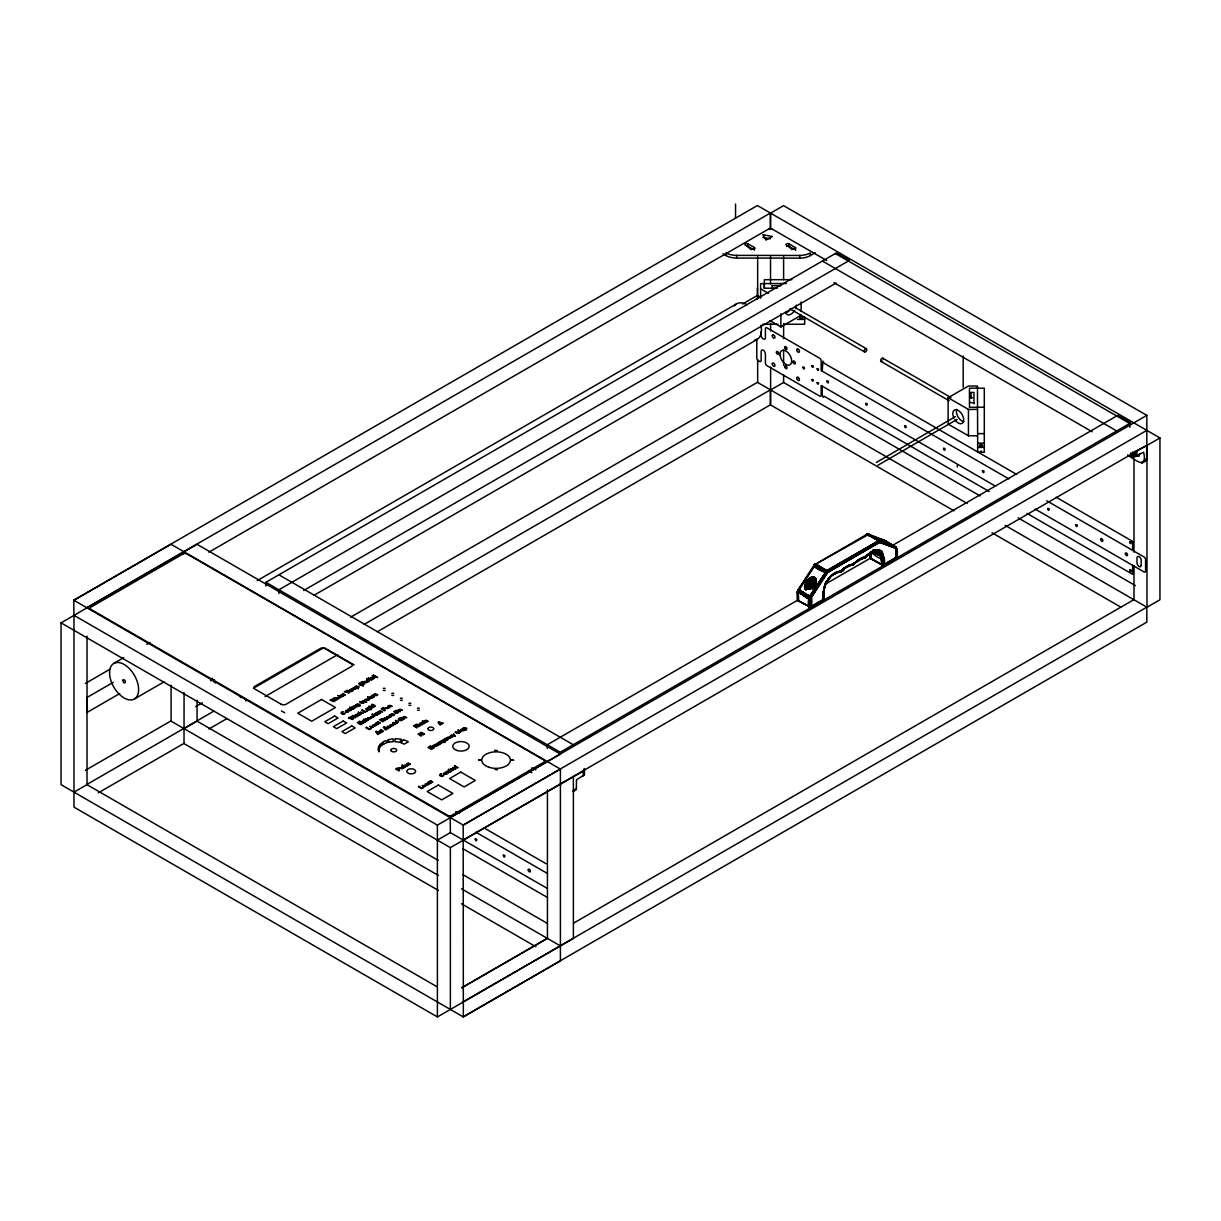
<?xml version="1.0" encoding="UTF-8"?>
<svg xmlns="http://www.w3.org/2000/svg" width="1221" height="1221" viewBox="0 0 1221 1221"><rect width="100%" height="100%" fill="white"/><g stroke="black" fill="none" stroke-linecap="round" stroke-linejoin="round"><path stroke-width="1.5" d="M827.899 572.252L879.456 542.536L879.151 541.178L867.49 534.233L866.208 535.149L867.505 534.096L868.925 534.279L814.086 565.094L798.381 589.346C809.386 600.763 820.161 600.335 797.801 590.643C800.228 608.897 795.955 600.121 798.565 589.514L815.964 564.163L826.938 570.497L827.899 572.252L811.538 596.993C813.461 614.468 805.082 606.013 809.828 595.863L826.419 570.756L879.044 540.506L895.39 546.749L896.397 548.122L896.428 557.417L882.859 565.338C879.715 562.957 884.141 547.405 873.58 550.976C868.879 553.372 881.669 546.291 882.524 552.96C885.103 561.202 884.172 567.368 881.593 564.865M805.417 589.667C800.594 580.647 819.077 569.627 816.025 584.432M896.092 547.359L884.752 540.628L883.577 541.498L888.69 543.574L878.082 538.354L896.26 547.985L896.245 557.722L895.695 546.916L879.288 541.422L827.563 571.169L810.713 596.413C808.989 598.824 807.295 607.646 810.637 607.28L823.717 599.297L809.935 607.188L808.928 606.822M823.748 599.374C820.375 597.191 830.387 565.949 823.427 592.246C824.236 598.595 822.389 600.579 823.336 599.923M876.113 549.999L880.692 553.342L881.852 564.972L883.653 564.636L883.104 565.415L870.634 558.745L870.222 552.625L866.238 555.967L873.961 550.595M1127.517 454.945C1136.278 460.76 1147.542 469.81 1143.604 452.258L1133.744 456.898L1130.631 456.15L1130.631 452.945M1142.703 462.652L1146.611 459.707L1146.717 445.665L1133.744 452.091L1133.744 456.898M810.423 607.371L797.817 600.366L797.634 591.193L797.969 600.701L810.729 607.219L809.172 607.249L810.973 606.593L809.279 607.295L809.477 597.115L826.938 570.497M805.539 589.117L805.539 584.111L805.707 588.797M825.564 583.669L823.442 592.796L824.526 585.622M805.463 588.995L805.417 585.027L805.509 589.346M805.768 588.553L805.784 583.18L806.074 589.957M815.994 584.584L816.025 579.944L815.994 583.562M797.725 600.228L797.634 591.193L797.725 600.228L810.393 607.295M870.252 557.783C874.221 562.042 867.353 554.578 871.626 558.882M875.304 549.877L881.486 554.41L882.371 565.338L896.29 557.402L896.504 548.504L896.245 557.722L882.691 565.399L870.329 558.028L870.634 558.745L870.329 552.503M798.015 590.476C798.595 586.431 798.427 603.296 797.725 600.35M806.089 588.415L806.15 582.234L806.471 589.606L806.959 580.738L807.493 589.01L806.959 580.738M823.87 590.369L823.213 599.847L823.87 590.369L823.87 592.261M896.382 557.448L895.939 547.191L883.302 540.277L895.695 546.916L895.878 558.058L895.069 558.043L896.535 556.944L896.26 547.985L889.865 544.474M798.076 600.64L797.71 591.071L809.691 598.427L809.477 607.325L810.729 607.219M815.811 584.767L815.903 579.151L815.918 584.142M870.68 557.142C871.214 561.66 870.42 555.112 870.405 558.394M797.649 592.078C800.732 592.231 809.096 602.396 811.202 597.695M815.506 585.042L815.674 578.449L815.689 583.562M797.908 599.404L797.923 594.429M866.162 556.44L857.981 560.103C854.273 563.858 850.625 566.681 852.701 564.133L851.586 565.033L854.868 562.942L853.586 564.163C844.764 566.742 835.469 572.97 851.586 565.033C856.608 563.751 859.126 556.517 865.552 557.142L867.337 555.25M815.124 584.569L815.323 577.838L815.353 584.783M896.397 548.122L895.893 548.763L895.527 546.901L880.158 540.888L878.54 541.147L826.815 571.062L810.271 596.123C806.058 604.181 811.477 615.14 811.034 598.183M814.575 585.866L814.85 577.35L814.941 586.111M812.545 588.568L812.194 576.77L811.797 588.446L811.4 576.984L811.034 588.385L810.591 577.335L810.271 588.4L809.782 577.808L809.508 588.461L809.004 578.403L808.043 588.812L807.569 579.883L807.493 589.01L812.545 588.568L812.957 576.709L813.232 588.751L813.659 576.785L814.438 587.515M797.923 591.254L797.695 600.03L798.168 590.598L809.279 597.695L798.152 591.3L814.285 565.827C815.353 559.584 824.129 574.984 827.869 571.962L879.166 542.338L895.68 548.183C897.954 549.511 898.183 556.852 895.451 557.738M823.58 599.633L823.626 598.336L823.626 599.358M896.122 557.661L896.473 548.321L896.458 557.127L895.069 558.043L896.183 557.768L896.504 548.504M848.732 565.506L853.281 564.697L854.868 562.942L851.342 565.079C852.502 564.789 861.599 559.31 868.299 554.319C872.771 551.541 866.071 555.57 868.314 554.655C868.177 552.243 878.464 549.709 873.58 550.976L870.222 552.625M823.946 590.705L823.656 592.643L824.358 586.98M823.778 592.475L823.946 590.537M813.751 565.598L815.491 564.01L814.346 565.002C812.743 564.621 824.572 568.192 827.273 572.466C825.655 573.626 809.844 566.285 814.941 564.514L867.093 534.218L866.406 534.554L868.39 534.157L884.279 540.293L896.382 548.351M826.999 572.786L811.355 597.344L798.397 589.743M822.206 395.116L823.244 397.222L824.282 396.321L989.178 491.529M838.186 571.581L835.256 573.031L841.315 571.138L847.191 566.162L854.868 563.095L853.403 564.651L854.7 563.263L851.999 564.728L854.349 563.202M870.588 551.694L870.756 558.409L870.68 551.739C892.52 571.703 881.455 539.789 869.245 553.754M854.7 563.263L853.082 564.835L854.868 563.095L852.701 564.133L853.433 564.377M862.881 557.875C857.646 559.905 866.086 558.073 866.864 556.135L865.262 557.814L859.386 559.432L865.262 557.661L866.941 555.83L865.262 557.768L863.14 558.119L865.262 557.661L868.314 554.655M843.604 569.093L845.344 567.643C842.475 572.756 837.453 571.367 833.149 574.282L838.4 571.535L833.363 574.328L836.858 572.039L834.157 573.443L829.456 577.609L826.388 582.035L823.977 589.285L824.496 587.118M883.561 556.471L883.455 565.216M798.427 590.018L809.477 597.115L798.503 589.468M885.164 541.575C919.444 561.904 860.82 526.633 896.016 547.603L896.535 549.023M841.849 570.528C845.146 570.482 835.301 573.611 838.064 572.145M875.915 538.064L866.284 534.737M882.905 540.552L866.834 534.691L868.543 534.188L880.387 541.834L896.183 548.397L880.188 542.475L880.295 541.162L879.151 541.178L827.014 571.275L810.072 597.969M239.469 696.535L240.506 696.214L241.102 697.725M574.16 790.369L576.373 789.102L576.465 779.837L584.355 774.801L584.355 768.681L584.355 774.801M880.372 541.498L867.017 534.432L868.345 534.111L879.166 540.491L879.456 542.536L880.372 541.498L896 547.557M843.97 568.91C836.782 573.855 840.185 573.031 843.894 569.017M873.625 551.526C879.395 553.052 886.385 562.652 881.898 553.174C880.372 550.213 876.876 550.183 874.236 550.961L876.113 550.625M870.329 557.554L871.046 559.05M816.025 580.799C816.528 585.897 807.157 593.253 805.417 585.897M881.577 558.028L881.76 556.776M883.653 564.636C879.089 566.605 887.209 562.866 883.668 557.402L883.317 556.669M878.433 551.251C885.973 551.923 880.952 578.311 883.027 556.791C881.577 580.357 887.041 546.489 875.396 550.763C877.365 548.672 884.523 552.533 880.692 553.342M798.565 590.216L809.721 596.55L798.717 589.453L810.225 596.81M896.519 556.99C896.092 528.937 896.58 575.747 896.107 549.542M881.837 558.15L882.05 556.852M823.641 599.297L823.458 590.796M828.342 578.983L827.304 580.479L830.967 575.717L836.706 572.481L829.624 577.06L828.357 578.571L832.508 574.893L829.456 577.609L824.892 585.317M882.447 558.272L882.707 556.852L882.783 558.272M895.71 548.55L895.832 547.1M838.69 572.039C852.533 567.139 831.989 575.122 840.659 571.123M809.691 598.427L810.988 598.366M810.271 596.123C812.759 601.8 808.241 620.985 810.866 596.52L826.449 572.237M896.077 547.863L884.401 540.613M822.206 371.138L822.923 361.126L824.282 363.354L1016.681 474.435M584.508 769.352L583.226 771.138L450.366 847.618L61.05 622.847L196.993 544.291L560.408 754.105L437.393 825.137L73.977 615.323L73.977 807.127L437.393 1016.94L573.382 938.415L573.382 776.587M896.489 557.249L896.428 548.611M866.483 534.996L868.009 534.233L878.799 540.766L826.617 570.894L815.109 564.178L814.438 564.697M857.463 560.866C852.731 564.117 859.37 559.645 856.516 561.217L853.616 564.255M884.828 541.025L895.71 547.344M823.427 592.246L823.87 590.872M826.724 573.107L880.082 541.575M867.902 554.868L873.488 551.343L870.787 552.762L873.274 551.388L872.237 551.923M865.552 557.142L863.613 558.104L868.329 554.502M750.671 248.474L750.9 249.74M829.883 577.655L825.717 583.959L831.165 576.098L829.776 577.686M833.149 574.282C841.956 569.123 840.216 574.023 842.475 569.566L840.994 571.764L839.117 572.069M840.826 571.886L839.315 571.993L842.673 569.963L839.789 571.474L841.315 571.138L840.857 571.81L835.652 572.725L836.583 572.649L832.081 575.289M813.72 565.552L825.778 571.733L815.307 564.361L826.174 571.275L815.414 564.545M835.286 572.771L833.699 574.221M827.762 572.313L815.964 564.163M827.136 572.954L827.487 571.977M823 600.121L809.92 607.28M811.538 596.993L827.655 571.336L879.288 541.422M825.137 585.546L824.587 587.24M846.535 567.048L843.39 569.047M860.21 558.959L856.837 561.05L858.409 559.752M810.027 607.234L810.958 606.852M808.989 598.748L809.065 597.588L797.969 591.178L809.004 597.786L798.091 591.544L808.989 598.748L798.015 592.032M841.162 571.703L842.658 570.115L839.666 571.687M823.473 599.099L823.763 598.733M813.781 565.567L825.778 571.733M896.26 547.985L896.321 549.389M844.077 568.192L848.641 565.384L852.823 564.453M826.388 582.035L827.472 580.555M841.284 571.55L842.154 570.207M896.016 557.905L895.283 557.89M847.71 566.361L849.48 565.262M835.164 573.244L836.751 572.084M873.824 551.068L870.939 552.716L873.824 551.068L871.138 552.472L873.671 551.236L881.211 555.082L881.486 556.486L870.68 551.739M879.471 542.246L878.983 540.949M814.651 564.957L813.903 565.613L814.926 564.667M826.617 570.894L815.674 564.331M850.701 565.018L848.58 565.766L850.823 564.789M856.074 562.042L854.074 563.491M864.911 557.966L863.842 557.982L866.605 556.135L865.063 557.86L861.904 558.409L862.728 558.043M876.312 550.442L879.532 550.274L880.707 551.297M879.166 542.338L880.387 541.834M809.981 598.473L810.561 607.081L810.256 598.488M866.742 556.15L865.43 557.692L866.864 556.135M866.147 556.059L864.773 557.57L866.956 555.967L864.163 557.875L864.941 557.875M840.445 571.626L841.33 570.695M814.941 564.972L826.098 571.016M896.138 547.557L884.279 540.293L895.756 547.054L884.508 540.415L867.246 534.539L878.601 540.628M244.78 699.099L246.031 699.618L246.001 701.052M869.734 553.311L870.649 552.457M873.488 551.343L870.619 552.777M873.152 550.93L873.946 550.839L871.183 552.289L871.931 551.587M830.646 576.343L832.478 575.076M866.437 556.074L864.865 557.478M840.659 571.886L840.872 571.733M868.177 554.853L869.642 553.617M866.238 555.967L870.42 552.731L870.252 557.829M797.786 599.252L797.603 591.33L798.366 600.228M881.501 552.06L880.127 552.777L875.61 550.289M870.695 558.577L883.302 565.155M833.363 574.328L836.064 572.847M791.941 249.74L791.956 248.596M871.183 552.289L872.664 551.205M880.02 540.72L867.887 534.081L879.898 540.628M854.166 563.064L855.585 562.057M844.673 568.009L846.657 566.895M857.035 561.095L858.851 559.752M872.542 551.663L871.046 552.609L872.45 551.8M866.788 534.401C866.254 533.424 878.799 538.369 878.754 541.407M836.263 572.832L833.561 574.297L836.583 572.649M769.978 320.619L780.875 326.953L801.144 315.201M876.357 462.438L955.371 416.651M877.975 465.232L956.989 419.444M73.916 615.292L73.764 600.213L757.402 205.525L770.375 213.019L770.375 228.006L208.944 552.151M73.916 600.305L170.986 544.261L560.408 769.093L560.408 960.896L463.339 1016.94L61.05 784.676L61.05 622.847M86.752 607.707L770.375 213.019M826.724 260.531L770.588 228.129L770.588 213.141L783.561 205.647L1146.824 415.369L1146.824 445.344L463.186 840.033M722.924 253.77L725.991 255.54A15.095 8.715 0 0 0 736.629 258.089L799.679 258.15A14.988 8.654 0 0 0 810.286 255.601L815.216 252.762M113.828 663.4L123.718 657.692M146.779 644.367L150.076 642.475M257.188 580.631L736.721 303.77M85.302 683.47L110.043 669.184M742.597 303.983L757.402 295.436L760.652 297.314M265.934 586.049L265.934 582.295L836.4 252.945L849.389 260.424L278.907 589.789L278.907 593.543M113.171 682.371L86.752 697.618L86.752 712.606L119.765 693.543M303.647 590.491L836.187 283.028M134.371 699.007L164.041 681.867M313.995 595.299L757.279 339.377M85.302 770.375L171.032 720.878M195.757 706.608L202.35 702.792M350.732 617.139L757.402 382.341L967.154 503.449M86.752 784.538L213.889 711.126M253.525 688.247L322.878 648.198M364.163 624.374L770.375 389.835L770.375 404.823L377.365 631.73M73.977 792.139L87.012 784.676L437.149 986.827M184.02 728.616L197.054 721.153L438.171 860.362M770.588 389.957L783.607 382.494L980.127 495.955M98.306 792.841L184.173 743.268M208.944 728.968L227.106 718.482M265.079 696.55L337.744 654.609M858.317 560.21L860.118 559.187M798.259 599.816L547.283 744.734L547.283 748.473M824.679 584.569L870.878 557.89M892.276 545.543L1117.749 415.369L1130.722 422.863L560.256 752.228L265.934 582.295M1146.824 415.369L450.213 817.551L450.366 832.63L437.393 840.124M1146.824 430.357L463.186 825.045L463.339 1016.94M560.408 769.093L463.339 825.137L73.764 600.213M1159.95 437.942L1146.977 445.436L1146.977 607.264L1159.95 599.77L1159.95 437.942L770.588 213.141M576.465 788.232L573.244 790.887L576.373 789.102M1143.604 460.638L1146.717 458.837M1141.299 462.79L1146.611 459.707M1142.047 462.851L1146.305 460.409M572.939 791.574L576.053 789.789M461.752 987.713L547.481 938.216M573.855 922.984L1133.836 599.679M461.874 987.82L547.435 938.415L547.435 789.911M463.186 1001.861L1146.824 607.173L1146.824 622.161L463.186 1016.849M977.472 435.79L968.436 435.79L948.107 424.099L948.107 397.725L968.436 386.019L977.472 386.019L977.685 452.258L984.294 452.258L984.294 388.186L969.474 388.141L969.474 407.295L984.294 407.265M848.107 565.888L846.382 567.124M846.184 567.155L848.015 566.101M881.547 555.509C884.691 555.906 881.73 552.655 881.211 555.082L873.274 550.137M864.178 557.57L865.43 557.432M882.462 565.048L882.493 558.272M833.867 573.87L836.797 572.283M809.172 606.929L809.37 598.885L809.691 606.822M461.141 729.319L460.836 730.875L463.598 730.738A1.633 0.946 0 0 0 463.904 730.189A1.694 0.977 0 0 0 463.583 729.624L463.064 729.319M444.276 772.725L443.986 774.282L446.749 774.16A1.633 0.946 0 0 0 447.039 773.595A1.694 0.977 0 0 0 446.733 773.03L446.214 772.74M877.792 550.93L876.495 550.732L877.258 550.61M871.825 551.923L877.655 550.183M859.386 559.432L861.446 558.562M847.282 566.361L849.358 565.476M835.042 573.412L836.431 572.771M883.485 543.421L883.271 540.399L884.141 540.338M815.124 564.316L826.51 570.68M882.203 565.201L882.875 565.46M852.838 564.896L851.098 565.048M883.485 541.162L884.691 541.391M838.323 571.764L839.621 571.275M879.639 540.628L867.658 534.157L883.149 540.354M1145.817 460.866L1144.413 460.989M790.262 248.474L791.666 248.474M749.267 248.443L750.946 248.657M868.009 534.233L879.044 540.506M850.32 565.308L851.464 564.865M839.499 571.855L841.071 571.596M839.789 571.474L841.269 571.245M882.173 552.991L882.707 554.075M853.311 564.545L852.151 564.499M791.895 279.685L764.361 279.685L764.361 288.202L777.197 288.248M786.385 283.501L760.622 283.623L760.622 298.26M780.875 285.653L771.703 285.653L772.801 288.202M797.405 319.398L804.67 319.398M762.743 324.252L777.991 324.252M783.699 324.252L804.67 324.252L804.67 317.201M969.55 393.055L971.016 393.055M969.55 402.381L973.946 403.022M948.107 397.725L968.436 409.417L977.472 409.417M977.685 433.623L984.294 433.623M977.685 443.162L984.294 443.162M977.685 447.405L984.294 447.405M797.588 591.666L797.649 599.435L798.809 601.007M725.991 255.54L725.991 252.839A15.095 8.715 0 0 0 736.629 255.387L799.679 255.448A14.988 8.654 0 0 0 810.286 252.915L810.286 255.601M793.757 249.298L795.802 247.894L789.148 243.91A1.832 1.053 0 0 0 786.538 243.91A1.832 1.053 0 0 0 786.538 245.406L793.757 249.298L789.148 246.611A1.832 1.053 0 0 0 786.919 246.444M814.697 564.697L825.564 571.596L814.575 565.415M379.319 748.732L378.251 748.626A15.873 9.158 0 0 1 378.815 746.413L380.296 746.825A14.683 8.471 0 0 0 379.319 748.702M864.086 557.89L864.773 557.57M877.014 550.717L878.326 550.778M762.866 237.393L770.344 238.828M868.116 534.065L879.532 540.506M877.533 550.9L878.754 551.282M809.874 607.447L809.462 607.371M877.365 550.824L879.608 551.816M421.581 723.427L422.1 723.732A1.694 0.977 0 0 1 422.405 724.297A1.633 0.946 0 0 1 422.115 724.847L419.352 724.984L419.642 723.427A1.633 0.946 0 0 1 420.604 723.259M347.649 710.622L348.168 710.912A1.694 0.977 0 0 1 348.489 711.477A1.633 0.946 0 0 1 348.183 712.041L345.421 712.164L345.726 710.607A1.633 0.946 0 0 1 346.688 710.439M872.191 551.602L881.486 556.486M873.152 549.771L880.753 553.83L874.358 549.923M808.913 598.473L797.862 591.742L808.958 598.076M825.655 571.489L814.468 565.201M835.362 253.541L1129.837 423.55L1129.837 427.304M822.389 261.035L1116.864 431.044M833.912 282.661L1092.185 431.776M754.349 247.481A1.832 1.053 0 0 1 754.349 248.977A1.832 1.053 0 0 1 751.754 248.977L745.527 245.375A1.832 1.053 0 0 1 745.527 243.879A1.832 1.053 0 0 1 748.122 243.879L754.349 247.481L754.349 250.168M746.825 246.26A1.832 1.053 0 0 1 748.122 246.581L752.792 249.282M795.039 307.524L866.406 348.733A1.832 1.053 -60 0 1 865.826 351.587A1.832 1.053 -60 0 1 864.239 350.656A1.832 1.053 -60 0 1 866.406 348.733M882.859 358.241L950.991 397.573M789.956 308.837L864.575 351.923M881.028 361.416L949.16 400.747M1056.15 497.222L1132.615 541.361L1132.615 550.35M1008.775 478.861L821.168 370.543L821.168 360.928A2.198 1.267 60 0 0 819.612 358.226L766.773 327.762A2.198 1.267 60 0 0 765.414 328.77L765.414 337.759A3.007 1.74 60 0 1 763.278 338.98A3.007 1.74 60 0 1 761.156 335.302L761.156 331.7M1046.748 500.793L1144.031 556.944A2.198 1.267 60 0 1 1145.588 559.645L1145.588 571.031A2.198 1.267 60 0 1 1144.031 571.932L1035.194 509.096M995.573 486.217L821.168 385.531L821.168 395.146A2.198 1.267 60 0 1 819.612 396.047L766.971 365.659A2.198 1.267 60 0 1 765.414 362.958L765.414 353.937A3.007 1.74 60 0 0 763.278 350.259A3.007 1.74 60 0 0 761.156 351.48L761.156 360.5A2.198 1.267 60 0 1 759.599 361.401L758.348 360.683A2.198 1.267 60 0 1 756.791 357.982L756.791 338.995M1027.105 513.415L1132.615 574.328L1132.615 565.338M1018.131 517.887L1135.408 585.607M1005.158 525.381L1146.977 607.264M953.937 510.805L770.588 404.945L770.634 367.139M991.94 532.738L1120.786 607.127M278.907 574.801L573.382 744.825M324.435 647.832L354.166 665.002M531.837 767.841L535.866 769.917M528.724 770.848L531.837 772.649M363.629 720.131L367.414 720.68L363.705 719.108L362.912 721.321L361.05 721.626L363.049 721.825L363.415 723.03L365.918 721.58L363.766 721.367L363.446 720.237M281.425 710.943L284.722 712.835M455.754 811.583L459.035 813.476M483.699 827.716L546.199 863.796M475.961 832.234L546.962 873.229M450.213 832.539L546.962 888.216M462.912 848.687L547.008 897.237M462.942 874.663L547.191 923.305M438.415 875.472L171.093 721.153L171.093 685.179M461.538 888.827L560.408 945.909M438.415 890.46L184.02 743.589L184.066 692.673M461.538 903.815L535.866 946.733M760.622 288.828L768.406 293.345M281.364 704.364L255.082 689.163A3.251 1.877 0 0 1 255.082 686.171L319.963 648.702A3.251 1.877 0 0 1 325.152 648.702L351.114 663.69A3.251 1.877 0 0 1 351.114 666.681L286.218 704.151A3.251 1.877 0 0 1 281.364 704.364L281.028 704.151M798.778 589.804L809.599 596.245M889.88 544.627L892.994 546.489M1136.415 455.601L1139.025 456.303L1139.727 453.693M823.519 591.651L823.717 590.216L823.748 591.864M879.334 551.785L880.982 553.388M883.378 540.521L883.851 541.422M809.416 598.351L809.447 606.791M784.721 347.481L784.752 347.726A1.618 0.931 60 0 0 786.645 349.481A1.618 0.931 60 0 0 786.202 346.993A1.618 0.931 60 0 0 784.752 347.726M810.423 606.791L810.408 598.9M809.279 597.695L798.168 590.598M805.524 586.691L805.631 589.606M797.817 600.366L797.786 592.246L798 600.305M809.874 598.946L809.798 607.005L810.057 598.946M1136.858 451.358L1136.858 456.15M1135.942 451.755L1135.942 456.547M1134.889 452.014L1134.889 456.807M1133.988 458.882L1133.988 552.167M1133.988 565.506L1133.988 599.77M1132.6 452.014L1132.6 456.807M1131.546 453.357L1131.546 456.547M973.946 403.724L973.946 392.429L971.016 392.429L971.016 398.077M968.436 409.417L968.436 435.79M963.186 355.921L963.186 387.271M957.325 465.216L957.325 467.017M822.206 386.126L822.206 395.604M801.144 302.014L801.144 311.447M799.679 255.448L799.679 258.15M795.375 247.512L795.573 250.351M789.148 243.91L789.148 246.611M783.607 256.837L783.607 279.685M783.607 323.473L783.607 338.705M783.607 350.137L783.607 365.369M783.607 374.878L783.607 382.494M780.875 313.766L780.875 326.953M770.527 256.441L770.527 283.898M770.634 323.351L770.634 330.967M764.285 283.623L764.285 288.248M757.661 256.837L757.661 296.825M757.661 359.646L757.661 382.494M757.386 288.003L757.386 299.176M748.122 243.879L748.122 246.581M736.629 255.387L736.629 258.089M735.546 204.06L735.546 218.147M583.913 770.619L583.913 775.411M583.226 771.138L583.226 775.946M450.366 847.618L450.366 1009.446M437.393 825.137L437.393 1016.94M197.054 700.32L197.054 721.153M87.012 636.172L87.012 784.676M882.279 361.08A1.832 1.053 -60 0 1 880.646 360.699A1.832 1.053 -60 0 1 882.066 358.272A1.832 1.053 -60 0 1 883.195 359.493M433.73 729.074A2.93 1.694 0 0 1 430.845 730.479A2.93 1.694 0 0 1 427.945 729.074M427.945 728.494A2.93 1.694 0 0 1 430.845 727.09A2.93 1.694 0 0 1 433.73 728.494M390.888 749.892A2.9 1.679 0 0 1 393.818 748.488M393.879 748.488A2.869 1.664 0 0 1 394.902 748.61A2.93 1.694 0 0 1 396.672 749.877M396.672 750.472A2.93 1.694 0 0 1 393.773 751.877A2.93 1.694 0 0 1 390.888 750.472M402.258 700.244A1.908 1.099 0 0 1 400.412 700.244M400.412 698.32A1.908 1.099 0 0 1 402.258 698.32M385.134 690.353A1.908 1.099 0 0 1 383.257 690.353M383.257 688.43A1.908 1.099 0 0 1 385.134 688.43M393.711 695.283A1.908 1.099 0 0 1 391.834 695.298M391.819 693.375A1.908 1.099 0 0 1 393.696 693.375M419.352 710.164A1.908 1.099 0 0 1 417.475 710.164M417.475 708.241A1.908 1.099 0 0 1 419.352 708.241M410.79 705.219A1.908 1.099 0 0 1 408.913 705.219M408.913 703.296A1.908 1.099 0 0 1 410.79 703.296M420.772 723.366A1.633 0.946 0 0 1 421.718 723.534M461.309 729.425A1.633 0.946 0 0 1 463.217 729.425M444.444 772.847A1.633 0.946 0 0 1 446.352 772.847M346.856 710.546A1.633 0.946 0 0 1 347.802 710.729M214.514 679.578A1.618 0.931 60 0 1 212.301 678.22M210.516 680.662A8.226 4.747 60 0 1 211.431 680.692M213.416 681.44A8.226 4.747 60 0 1 215.415 682.997M761.156 326.312A2.198 1.267 60 0 0 760.942 325.29A20.559 11.874 60 0 1 754.273 340.308M953.891 418.025A7.708 4.457 59.9 0 1 957.111 409.935A7.708 4.457 59.9 0 1 963.567 421.214A7.708 4.457 59.9 0 1 954.883 419.765M963.918 421.657A7.708 4.457 59.9 0 1 957.981 416.804A7.708 4.457 59.9 0 1 956.852 409.294M981.623 451.16A1.542 0.885 0 0 1 980.448 451.175M771.931 228.907A1.954 1.129 0 0 1 768.818 228.907M734.416 305.906A20.559 11.874 60 0 1 747.008 304.792M796.413 305.082A7.708 4.441 -60.1 0 1 795.558 308.684M794.627 310.47A7.708 4.441 -60.1 0 1 785.668 312.301M790.994 308.379A7.708 4.441 -60.1 0 1 785.668 312.774M797.695 591.468L797.588 599.786L797.634 591.468M353.617 688.186L355.28 689.392L352.35 688.827L353.19 690.598L350.793 689.224L354.044 687.408L356.73 688.568L353.678 688.079M374.74 694.49L376.404 695.711L373.458 695.131L374.313 696.916L371.917 695.527L375.152 693.711L377.854 694.871L374.74 694.49M391.666 714.438L393.33 715.643L390.399 715.063L391.239 716.849L388.843 715.46L392.094 713.659L394.78 714.819L391.666 714.438M434.783 745.161L436.446 746.382L433.501 745.802L434.355 747.588L431.944 746.199L435.195 744.383L437.896 745.558L434.783 745.161M370.436 706.501L368.574 706.349L371.901 708.256L371.092 706.455L374.084 707.005L371.764 705.83L370.436 706.501M373.809 716.696C369.337 719.49 369.505 714.682 373.809 716.696M452.732 736.645C448.183 739.392 448.504 734.66 452.732 736.645M354.029 706.455L355.036 708.043L352.64 706.654L354.884 705.616L357.234 706.776L354.029 706.455M379.441 711.614L380.448 713.201L378.052 711.812L380.296 710.759L382.646 711.935L379.441 711.614M388.965 706.104L389.987 707.692L387.576 706.303L389.82 705.265L392.17 706.425L389.041 705.997M399.282 710.042L400.305 711.629L397.893 710.24L400.137 709.187L402.487 710.363L399.282 710.042M403.556 717.414L404.578 719.001L402.182 717.612L404.426 716.559L406.761 717.734L403.556 717.414M447.298 737.957L448.305 739.529L445.909 738.156L448.153 737.102L450.503 738.278L447.298 737.957M447.176 771.703L448.199 773.29L445.787 771.901L448.031 770.848L450.381 772.023L447.176 771.703M478.647 759.844L480.83 760.042L478.647 759.844M341.743 712.667C343.177 715.185 347.802 711.446 343.803 714.3A2.076 1.19 0 0 1 342.521 714.193C337.637 712.316 346.749 710.454 341.743 712.667M440.293 774.786C441.743 777.334 446.352 773.58 442.353 776.419A2.076 1.19 0 0 1 441.086 776.312C436.187 774.435 445.314 772.572 440.293 774.786M367.429 681.669L364.209 681.471L366.636 682.631L368.803 681.593L366.392 680.204L367.429 681.669M402.808 767.917L399.588 767.719L401.999 768.879L404.166 767.841L401.77 766.452L402.808 767.917M343.193 693.635L342.307 694.108L345.345 695.131L343.193 693.635M357.738 713.69L356.853 714.178L359.89 715.201L357.738 713.69M364.362 683.226C361.126 686.004 360.928 679.899 364.362 683.226M366.3 718.62L365.415 719.108L368.452 720.131L366.3 718.62M378.159 721.657L377.274 722.145L380.311 723.168L378.159 721.657M381.15 729.776L380.265 730.265L383.302 731.287L381.211 729.67M398.031 712.011C394.871 714.789 394.551 708.668 398.031 712.011M402.304 719.383C399.191 722.16 398.87 716.04 402.304 719.383M430.586 780.707L429.7 781.181L432.738 782.203L430.662 780.585M439.56 741.834L438.675 742.322L441.712 743.345L439.621 741.727M451.022 768.894L450.137 769.383L453.174 770.405L451.098 768.787M385.012 720.069L382.799 721.733L379.472 719.81L382.173 718.604L385.012 720.069M817.108 382.661C817.933 386.736 819.871 381.486 817.108 382.661M421.581 722.496L422.817 723.626A1.542 0.885 0 0 0 423.733 723.717L425.763 722.71L422.451 720.787L423 721.84L421.581 722.496M355.906 704.914C358.867 707.859 363.476 705.28 357.677 703.754L355.906 704.914M367.094 708.409C370.1 711.385 374.588 708.684 368.864 707.234L367.094 708.409M399.618 768.62L398.336 769.764L399.588 770.482L398.916 770.878L395.604 768.955L397.893 767.826L399.618 768.62M440.934 741.162C443.895 744.108 448.504 741.529 442.704 740.002L440.934 741.162M122.848 680.112L122.985 681.333A1.832 1.053 60 0 0 124.298 682.798A1.832 1.053 60 0 0 125.366 682.295L125.351 681.501A1.832 1.053 60 0 0 124.42 679.929L122.848 680.112M817.124 368.849C817.688 372.741 820.069 368.147 817.154 368.711M475.228 839.025C475.946 843.635 478.418 838.018 475.228 839.025M503.311 855.249C504.029 859.843 506.501 854.227 503.311 855.249M802.869 367.2C803.586 371.795 806.074 366.178 802.869 367.2M811.934 365.796C812.576 369.887 814.773 364.896 811.934 365.796M811.934 379.578C812.576 383.684 814.773 378.678 811.934 379.578M826.953 381.105C827.67 385.714 830.158 380.082 826.953 381.105M865.674 403.464C866.406 408.058 868.879 402.442 865.674 403.464M904.608 425.931C905.326 430.54 907.813 424.923 904.608 425.931M943.543 448.412C944.26 453.022 946.733 447.405 943.543 448.412M982.478 470.894C983.195 475.488 985.668 469.871 982.478 470.894M1047.664 508.531C1048.396 513.141 1050.869 507.524 1047.664 508.531M1075.747 524.74C1076.479 529.349 1078.952 523.733 1075.747 524.74M1129.639 541.773C1130.356 546.367 1132.829 540.75 1129.639 541.773M1129.639 569.932C1130.325 574.526 1132.874 568.955 1129.639 569.932M335.989 697.893C337.042 699.74 343.803 697.069 335.989 697.893M367.582 717.979C368.574 719.642 375.366 717.612 367.643 717.856M369.902 726.526C370.65 728.235 377.915 726.083 369.963 726.403M385.348 707.722C386.447 709.416 392.384 707.356 385.348 707.722M386.66 716.864C387.652 718.513 394.429 716.483 386.721 716.742M422.344 785.561C423.443 787.255 429.365 785.195 422.344 785.561M395.238 738.812L394.871 741.727A14.438 8.333 0 0 1 399.435 742.353L401.587 739.361A17.613 10.165 0 0 0 395.238 738.812M360.439 682.814C360.973 686.706 368.589 682.89 363.202 681.745A2.015 1.16 0 0 0 361.904 681.822L360.439 682.814M394.108 711.599C394.658 715.491 402.258 711.66 396.871 710.53A2.015 1.16 0 0 0 395.573 710.591L394.108 711.599M398.397 718.971C398.931 722.863 406.532 719.032 401.144 717.902A2.015 1.16 0 0 0 399.847 717.963L398.397 718.971M882.371 556.883L882.157 558.241L882.371 556.883M343.696 695.817L342.216 696.748L340.338 696.046A1.542 0.885 0 0 1 340.186 695.497C344.047 693.238 340.888 697.374 343.696 695.817M352.197 690.918L350.717 691.834L348.84 691.132A1.542 0.885 0 0 1 348.687 690.582C352.579 688.354 349.42 692.475 352.197 690.918M373.824 678.433L372.344 679.349L370.467 678.647A1.542 0.885 0 0 1 370.314 678.098C374.175 675.839 371.016 679.975 373.824 678.433M373.321 697.222L371.825 698.153L369.963 697.45A1.542 0.885 0 0 1 369.81 696.901C373.687 694.673 370.528 698.778 373.321 697.222M378.647 723.855L377.167 724.786L375.29 724.084A1.542 0.885 0 0 1 375.152 723.534C378.998 721.275 375.839 725.411 378.647 723.855M387.668 718.65L386.187 719.581L384.31 718.879A1.542 0.885 0 0 1 384.157 718.33C388.019 716.147 384.936 720.115 387.668 718.65M410.225 764.071L408.745 765.002L406.868 764.3A1.542 0.885 0 0 1 406.715 763.751C410.592 761.568 407.493 765.536 410.225 764.071M427.93 721.199L426.434 722.115L424.572 721.413A1.542 0.885 0 0 1 424.42 720.863C428.281 718.681 425.183 722.649 427.93 721.199M431.089 782.89L429.594 783.821L427.732 783.119A1.542 0.885 0 0 1 427.579 782.569C431.471 780.341 428.296 784.447 431.089 782.89M440.064 744.032L438.568 744.947L436.706 744.261A1.542 0.885 0 0 1 436.553 743.711C440.415 741.529 437.316 745.497 440.064 744.032M447.268 739.865L445.787 740.796L443.91 740.094A1.542 0.885 0 0 1 443.757 739.544C447.619 737.286 444.459 741.422 447.268 739.865M379.166 749.389L379.151 749.435A14.683 8.471 0 0 0 379.319 751.648L378.922 751.785A17.613 10.165 0 0 1 378.251 749.343L379.166 749.389M424.343 722.801L422.435 722.557L424.343 722.801M358.272 686.95L356.395 686.553L358.272 686.95M465.949 728.616L464.041 728.403L465.949 728.616M384.081 720.176L382.02 720.512L384.081 720.176M356.776 704.822L358.547 705.372L356.776 704.822M367.964 708.302L369.749 708.852L367.964 708.302M441.804 741.071L443.589 741.62L441.804 741.071M494.764 750.488L496.932 750.656L494.764 750.488M495.283 769.367L497.451 769.535L495.283 769.367M511.37 760.088L513.537 760.256L511.37 760.088M969.947 397.558L972.114 397.725L969.947 397.558M347.664 711.553L345.772 711.202L347.664 711.553M350.488 709.92L348.565 709.767L350.488 709.92M357.31 715.933L355.418 715.582L357.31 715.933M378.479 713.583L376.602 713.232L378.479 713.583M421.581 724.358L419.658 724.221L421.581 724.358M446.214 773.671L444.291 773.519L446.214 773.671M463.08 730.25L461.187 729.914L463.08 730.25M455.235 768.467L453.296 768.314L455.235 768.467M347.787 709.569L349.114 710.851L351.022 710.408A1.633 0.946 0 0 0 351.312 709.844A1.694 0.977 0 0 0 351.007 709.279L350.488 708.989A1.633 0.946 0 0 0 348.55 708.974L347.787 709.569M354.594 715.598L355.921 716.864L357.829 716.422A1.633 0.946 0 0 0 358.119 715.857A1.694 0.977 0 0 0 357.814 715.292L357.295 715.002A1.633 0.946 0 0 0 355.372 714.987L354.594 715.598M375.778 713.232L377.106 714.514L379.014 714.071A1.633 0.946 0 0 0 379.304 713.507A1.694 0.977 0 0 0 378.998 712.942L378.479 712.652A1.633 0.946 0 0 0 376.541 712.637L375.778 713.232M452.518 768.131L453.846 769.398L455.754 768.955A1.633 0.946 0 0 0 456.044 768.391A1.694 0.977 0 0 0 455.738 767.826L455.219 767.536A1.633 0.946 0 0 0 453.296 767.521L452.518 768.131M340.995 695.421L342.185 695.329L340.995 695.421M349.496 690.506L350.686 690.43L349.496 690.506M371.123 678.021L372.313 677.945L371.123 678.021M370.619 696.825L371.81 696.748L370.772 696.687M375.946 723.458L377.136 723.366L375.946 723.458M384.966 718.253L386.157 718.162L384.966 718.253M407.524 763.674L408.714 763.598L407.524 763.674M425.229 720.787L426.419 720.711L425.229 720.787M437.362 743.635L438.537 743.543L437.362 743.635M428.388 782.493L429.578 782.402L428.388 782.493M444.566 739.468L445.757 739.392L444.566 739.468M355.906 686.339L354.945 686.828L358.257 688.736L357.692 687.667L359.111 687.041A1.526 0.885 0 0 0 358.928 686.507L356.028 686.156M463.598 728.006L462.637 728.494L465.949 730.402L465.369 729.334L466.788 728.708A1.526 0.885 0 0 0 466.62 728.174L463.598 728.006M365.873 702.182L366.743 702.044L364.85 699.602L365.338 701.297L362.378 701.037L365.873 702.182M454.517 736.339L455.387 736.202L453.495 733.775L453.968 735.454L451.022 735.195L454.517 736.339M382.539 719.428L380.693 719.749L382.539 719.428M369.23 699.648C367.078 701.968 362.958 697.328 369.23 699.648M376.099 725.381C374.374 727.548 369.536 723.183 376.099 725.381M390.689 726.8C388.721 729.044 384.203 724.587 390.689 726.8M393.269 725.32C390.995 727.655 387.011 723 393.269 725.32M397.13 723.091C395.131 725.32 390.567 720.894 397.13 723.091M407.677 765.598C405.464 767.933 401.373 763.323 407.677 765.598M428.54 784.416C426.282 786.736 422.176 782.157 428.54 784.416M363.965 702.64C361.813 705.204 355.326 699.374 363.965 702.64M459.554 732.798C457.6 735.225 450.793 729.578 459.554 732.798M338.034 695.604C339.82 699.236 343.559 696.703 338.034 695.604M366.88 678.952C368.681 682.57 372.374 680.082 366.88 678.952M372.283 675.824C374.084 679.456 377.777 676.953 372.283 675.824M367.658 697.008C369.459 700.625 373.153 698.137 367.658 697.008M372.146 704.364C373.305 708.195 378.602 705.997 372.146 704.364M372.207 714.193C374.008 717.826 377.701 715.323 372.207 714.193M395.558 720.451C397.359 724.068 401.053 721.58 395.558 720.451M458.089 730.127C459.89 733.76 463.583 731.257 458.089 730.127M448.443 769.383C449.603 773.214 454.899 771.031 448.443 769.383M398.672 768.787L396.825 768.894L398.672 768.787M338.69 698.397L337.698 698.58L338.69 698.397M370.284 718.482L369.291 718.543L370.284 718.482M372.603 727.029L371.611 727.09L372.603 727.029M388.049 708.226L387.057 708.409L388.049 708.226M389.362 717.353L388.37 717.536L389.362 717.353M425.045 786.065L424.053 786.248L425.045 786.065M403.571 739.834L400.824 742.75A14.683 8.471 0 0 1 404.166 744.184L408.318 741.788A17.613 10.165 0 0 0 403.571 739.834M382.799 744.551L382.692 744.612A14.576 8.41 0 0 0 380.83 746.184L379.197 745.665A17.613 10.165 0 0 1 380.906 743.589L382.799 744.551M182.921 553.998L91.056 607.051A2.93 1.694 0 0 0 91.056 609.447L447.664 815.338A2.93 1.694 0 0 0 451.816 815.338L543.696 762.286A2.93 1.694 0 0 0 543.696 759.889L187.072 553.998A2.93 1.694 0 0 0 182.921 553.998M772.206 236.492L765.979 240.079L762.866 234.691L772.206 236.492M321.535 699.48L297.756 713.201L311.676 721.245L335.454 707.508L321.535 699.48M330.723 699.755L330.036 700.152L334.142 701.602L334.875 701.19L333.043 699.374L336.904 700.015L334.386 697.634L333.715 698.015L335.531 699.648L331.822 699.114L333.501 700.778L330.723 699.755M346.917 690.399L344.276 691.925L349.252 692.872L346.505 691.284L346.917 690.399M359.172 683.256L359.172 684.34A4.762 2.747 0 0 0 359.874 684.981L363.507 685.775A7.067 4.075 0 0 1 361.202 685.042L359.172 683.256M368.33 678.037L371.642 679.96L368.33 678.037M373.29 675.106L375.03 676.022A6.319 3.648 0 0 1 376.511 676.983L377.655 677.609L373.29 675.106M334.661 716.04L324.786 721.733L328.159 723.687L338.034 717.994L334.661 716.04M349.786 707.249L353.098 709.157L349.786 707.249M351.068 706.501L351.068 706.501M351.984 707.035L354.395 708.424L351.984 707.035M343.223 720.985L333.364 726.678L336.737 728.632L346.596 722.939L343.223 720.985M349.13 717.582L348.443 717.979L352.548 719.428L353.281 719.016L351.45 717.2L355.311 717.841L352.793 715.46L352.121 715.842L353.922 717.475L350.229 716.941L351.907 718.604L349.13 717.582M358.379 712.24L361.065 714.514L360.912 713.354L363.278 713.232L360.882 712.866L360.821 711.874L360.134 713.247L358.379 712.24M362.347 709.966L361.675 710.363L364.972 712.255L367.307 710.912L365.079 711.553L362.347 709.966M365.094 708.363L365.094 708.363M366.01 708.882L368.421 710.271L366.01 708.882M351.785 725.93L341.926 731.623L345.299 733.577L355.158 727.884L351.785 725.93M359.768 721.306L357.31 722.725L360.638 724.633L363.156 723.183L360.744 723.931L359.844 723.412L360.943 722.13L358.547 722.664L359.768 721.306M373.657 713.293L373.657 713.293M383.547 707.585L381.273 708.897L384.584 710.805L385.256 710.424L383.852 709.615L385.226 708.806L382.509 708.836L383.547 707.585M374.572 713.812L376.984 715.201L374.572 713.812M366.529 727.319L365.873 727.701L369.154 729.609L371.489 728.265L369.261 728.891L366.529 727.319M376.404 731.44L375.702 731.837L377.716 734.508L381.044 732.585L376.404 731.44M378.724 730.097L378.724 730.097M384.127 726.968L383.425 727.38L385.454 730.051L388.782 728.128L384.127 726.968M391.605 722.664L391.605 722.664M379.639 730.631L382.036 732.02L379.639 730.631M392.521 723.183L394.917 724.572L392.521 723.183M378.51 732.539L376.816 732.096L378.51 732.539M386.233 728.082L384.539 727.624L386.233 728.082M414.545 725.35L413.553 725.93L416.865 727.838L414.881 725.976L418.788 726.739L416.834 724.847L420.07 725.991L416.758 724.084L415.75 724.664L417.414 726.312L414.545 725.35M438.736 721.993L438.018 722.405L440.048 725.06L443.376 723.137L438.736 721.993M419.032 733.516L418.025 734.096L421.352 736.004L419.352 734.142L423.275 734.889L421.321 733.012L424.557 734.157L421.23 732.234L420.222 732.814L421.901 734.462L419.032 733.516M440.827 723.091L439.148 722.649L440.827 723.091M430.464 746.016L427.991 747.435L431.318 749.343L433.837 747.893L431.425 748.641L430.525 748.122L431.624 746.825L429.227 747.374L430.464 746.016M402.152 765.17L405.464 767.093L402.152 765.17M418.971 786.355L418.299 786.736L421.596 788.644L423.931 787.301L421.703 787.927L418.971 786.355M454.517 765.796L457.844 767.719L454.517 765.796M438.37 785.027L427.152 791.513L441.697 799.892L452.899 793.421L438.37 785.027M460.79 772.084L449.587 778.555L464.117 786.95L475.32 780.478L460.79 772.084M383.959 743.879L381.975 742.719A17.613 10.165 0 0 1 386.004 740.552L387.576 742.49A14.683 8.471 0 0 0 383.959 743.879M835.256 573.015L834.157 573.443L835.256 573.031M388.934 742.002L387.668 739.987A15.72 9.081 0 0 1 393.101 738.934L393.269 741.712A14.683 8.471 0 0 0 388.995 742.17L388.934 742.002M1141.223 565.277L1141.223 560.363A3.007 1.74 60 0 0 1139.101 556.684A3.007 1.74 60 0 0 1136.98 557.905L1136.98 562.82A3.007 1.74 60 0 0 1139.101 566.513A3.007 1.74 60 0 0 1141.223 565.277M488.934 767.261A14.316 8.257 0 0 0 510.409 760.103A14.316 8.257 0 0 0 488.934 752.945A14.316 8.257 0 0 0 488.934 767.261M456.837 750.427A8.226 4.747 0 0 0 469.185 746.321A8.226 4.747 0 0 0 456.852 742.2A8.226 4.747 0 0 0 456.837 750.427M408.974 773.504A4.411 2.549 0 0 0 415.628 771.336A4.411 2.549 0 0 0 409.05 769.093A4.411 2.549 0 0 0 408.974 773.504M528.235 869.917A1.542 0.885 60 0 0 529.868 871.947A1.542 0.885 60 0 0 529.868 869.764A1.542 0.885 60 0 0 528.235 869.917M796.733 378.052A1.908 1.099 60 0 0 798.763 380.57A1.908 1.099 60 0 0 798.763 377.869A1.908 1.099 60 0 0 796.733 378.052M772.298 363.934A1.908 1.099 60 0 0 774.312 366.453A1.908 1.099 60 0 0 774.312 363.751A1.908 1.099 60 0 0 772.298 363.934M776.434 352.442A1.618 0.931 60 0 0 778.296 354.304A1.618 0.931 60 0 0 777.945 351.846A1.618 0.931 60 0 0 776.434 352.442M784.737 366.834A1.618 0.931 60 0 0 786.599 368.681A1.618 0.931 60 0 0 786.263 366.239A1.618 0.931 60 0 0 784.737 366.834M793.04 362.026A1.618 0.931 60 0 0 794.902 363.889A1.618 0.931 60 0 0 794.566 361.431A1.618 0.931 60 0 0 793.04 362.026M1125.38 553.678A1.542 0.885 60 0 0 1127.014 555.708A1.542 0.885 60 0 0 1127.014 553.525A1.542 0.885 60 0 0 1125.38 553.678M772.298 335.699A1.908 1.099 60 0 0 774.312 338.217A1.908 1.099 60 0 0 774.312 335.531A1.908 1.099 60 0 0 772.298 335.699M796.733 349.817A1.908 1.099 60 0 0 798.763 352.335A1.908 1.099 60 0 0 798.763 349.633A1.908 1.099 60 0 0 796.733 349.817M780.143 355.525A8.226 4.747 60 0 0 789.605 364.957A8.226 4.747 60 0 0 787.85 352.503A8.226 4.747 60 0 0 780.143 355.525M1100.67 539.407A1.542 0.885 60 0 0 1102.319 541.452A1.542 0.885 60 0 0 1102.319 539.27A1.542 0.885 60 0 0 1100.67 539.407M980.081 446.214A1.542 0.885 0 0 0 982.523 445.589A1.542 0.885 0 0 0 980.371 444.673A1.542 0.885 0 0 0 980.081 446.214M109.569 672.802A20.559 11.874 60 0 0 131.364 699.923A20.559 11.874 60 0 0 131.364 670.863A20.559 11.874 60 0 0 109.569 672.802M800.381 318.177A1.542 0.885 0 0 0 802.884 317.628A1.542 0.885 0 0 0 800.823 316.651A1.542 0.885 0 0 0 800.381 318.177"/></g></svg>
